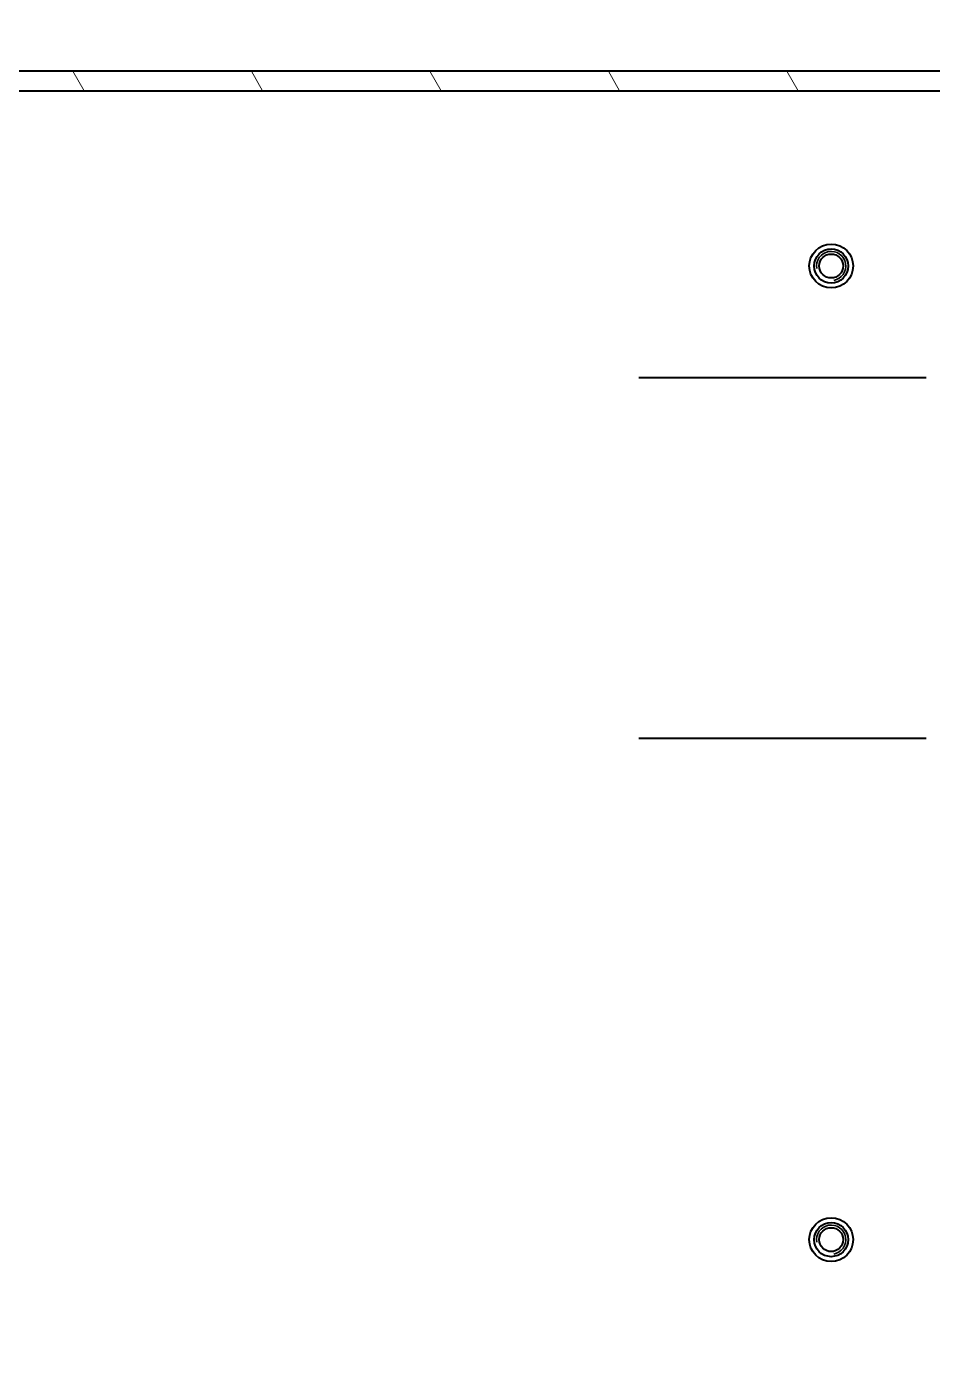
# Model space of a CAD drawing. Header units: millimetres. Extents: x 0 to 5945, y 0 to 4205.
# Drawn here: x 1789.6 to 1882.6, y 664.4 to 801.9 of the extents above; entities that cross this region are included whole.
import ezdxf

# ---------------------------------------------------------------- set-up
doc = ezdxf.new("R2010")
doc.units = ezdxf.units.MM
doc.header["$LTSCALE"] = 5
for name, color, linetype, lineweight in [('가시적인 것(ISO)', 3, 'Continuous', 40), ('가시적인 좁은 것(ISO)', 3, 'Continuous', 35), ('해치(ISO)', 7, 'Continuous', 18)]:
    doc.layers.add(name, color=color, linetype=linetype, lineweight=lineweight)

msp = doc.modelspace()

# ---------------------------------------------------------------- hatches: boundary and pattern name
at = {"layer": '해치(ISO)'}
h = msp.add_hatch(dxfattribs=at)
h.set_pattern_fill('ANSI31', color=256, scale=127, angle=75.00018, style=0)
h.set_pattern_definition([(120.0002, (0, 0), (-13.74813, -7.93754), [])])
h.paths.add_polyline_path([(1602.237, 257.352), (2132.237, 257.352), (2132.237, 827.352), (1602.237, 827.352), (1602.237, 767.352), (1602.237, 762.575), (1602.237, 762.103), (1602.237, 757.6), (1602.237, 757.128), (1602.237, 717.575), (1602.237, 717.103), (1602.237, 712.6), (1602.237, 712.128), (1602.237, 707.352), (1602.237, 377.352), (1602.237, 372.575), (1602.237, 372.103), (1602.237, 367.6), (1602.237, 367.128), (1602.237, 327.575), (1602.237, 327.103), (1602.237, 322.6), (1602.237, 322.128), (1602.237, 317.352)])
h.paths.add_polyline_path([(1604.237, 259.352), (1604.237, 825.352), (2130.237, 825.352), (2130.237, 259.352)], flags=0)
edge = h.paths.add_edge_path()
edge.add_ellipse((1657.237, 307.352), major_axis=(-4, 0), ratio=1, start_angle=0, end_angle=360)
h.paths.add_polyline_path([(2102.237, 287.352), (2102.237, 797.352), (1632.237, 797.352), (1632.237, 287.352)])
h.paths.add_polyline_path([(1634.237, 289.352), (1634.237, 795.352), (2100.237, 795.352), (2100.237, 289.352)], flags=0)

# ---------------------------------------------------------------- linework, layer by layer
at = {"layer": '가시적인 것(ISO)'}
for p, q in [((2102.237, 797.352), (1632.237, 797.352)), ((1634.237, 795.352), (2100.237, 795.352)), ((1881.987, 765.852), (1852.487, 765.852)), ((1852.487, 728.852), (1881.987, 728.852))]:
    msp.add_line(p, q, dxfattribs=at)
for centre, radius in [((1872.237, 777.352), 2.25), ((1872.237, 777.352), 1.75), ((1872.237, 777.352), 1.229), ((1872.237, 677.352), 2.25), ((1872.237, 677.352), 1.75), ((1872.237, 677.352), 1.229)]:
    msp.add_circle(centre, radius, dxfattribs=at)
at = {"layer": '가시적인 좁은 것(ISO)'}
for centre in [(1872.237, 777.352), (1872.237, 677.352)]:
    msp.add_arc(centre, 1.5, 280, 190, dxfattribs=at)

doc.saveas('drawing.dxf')
